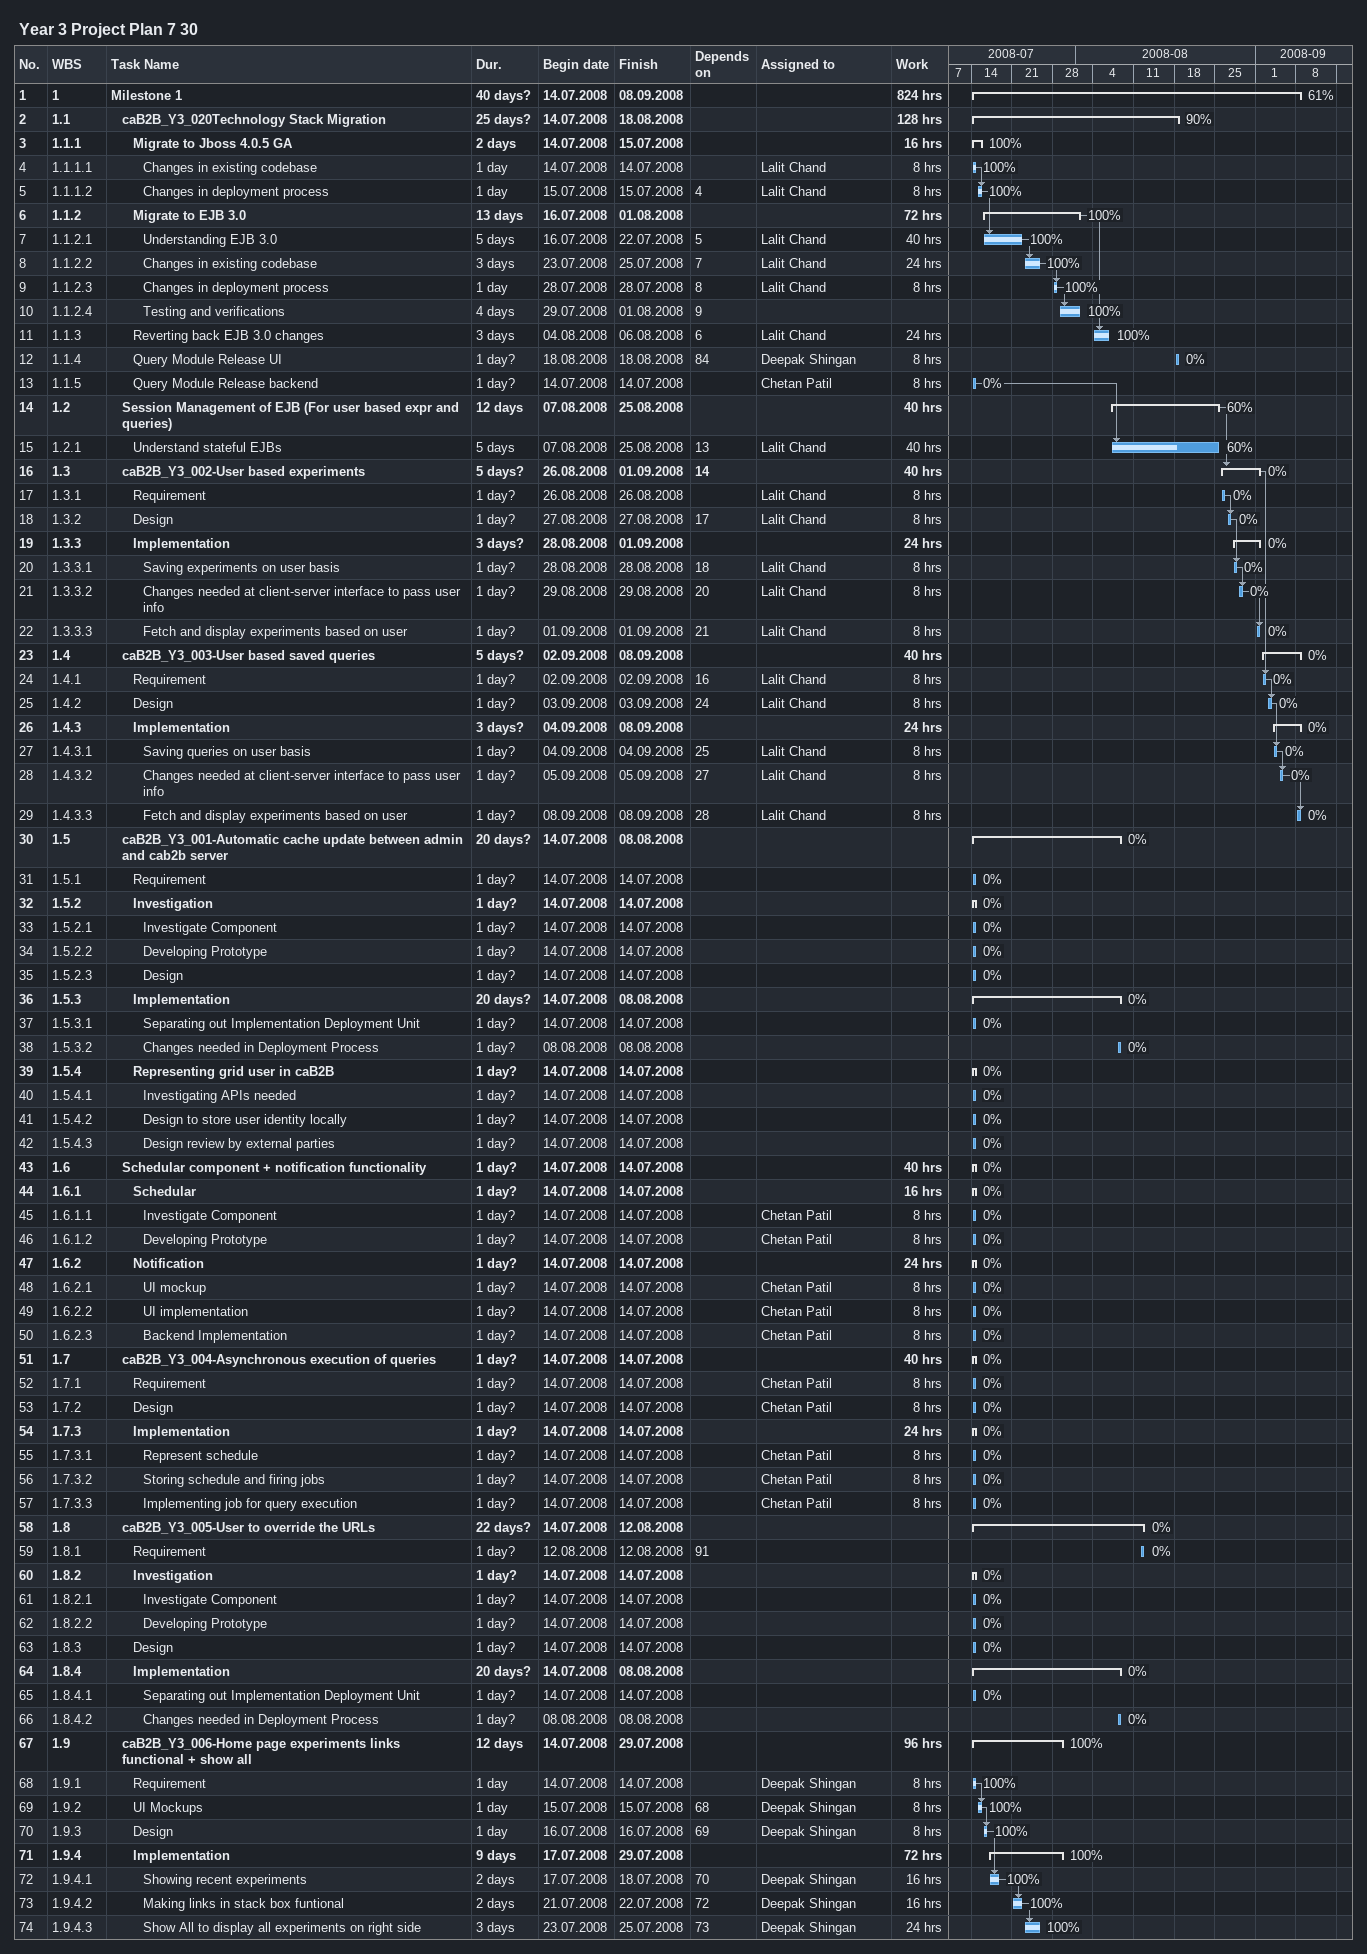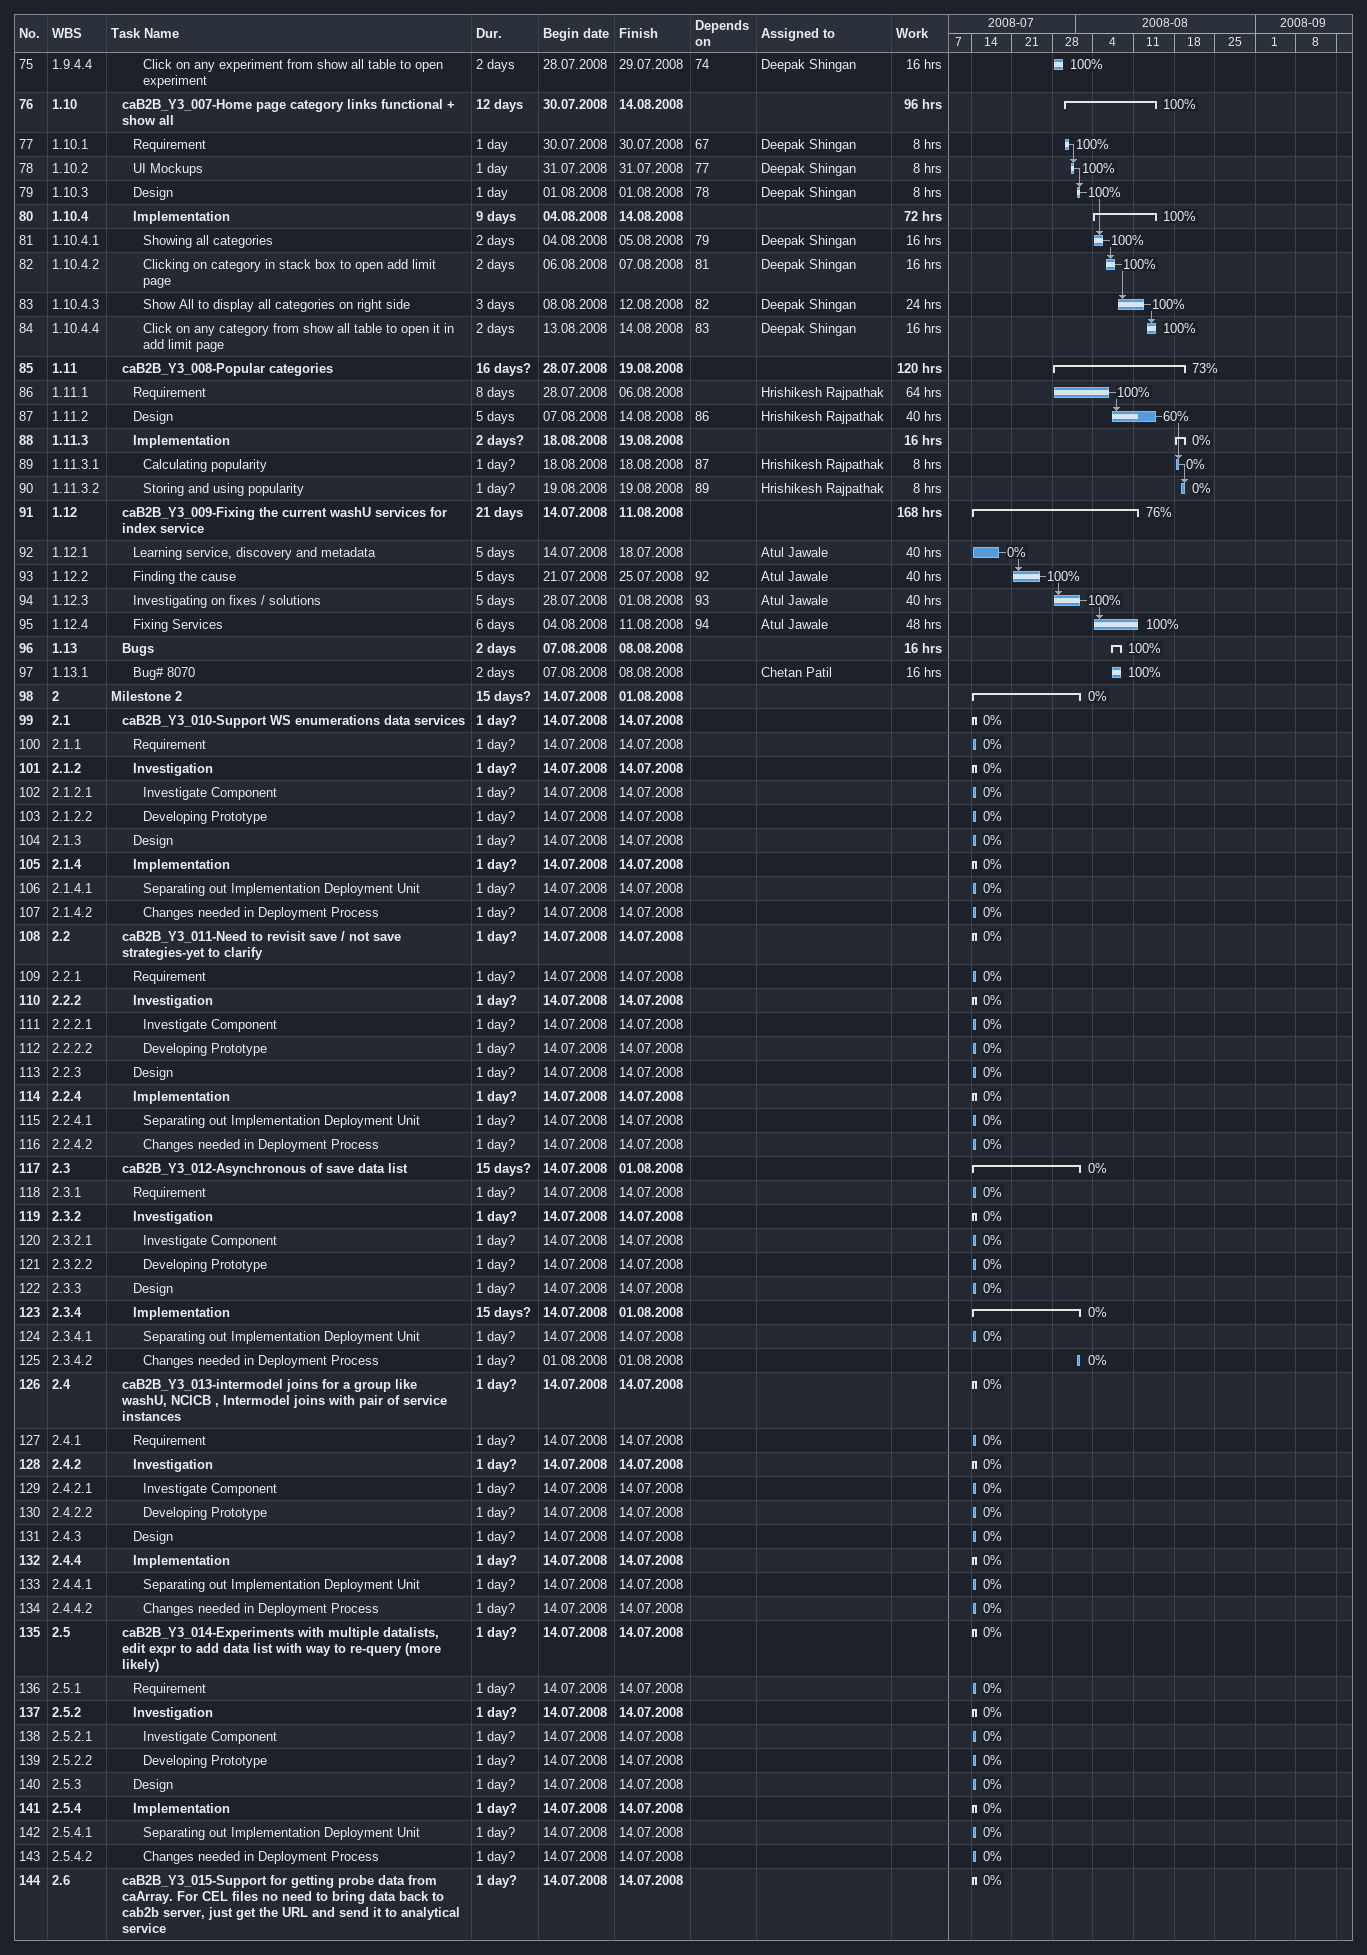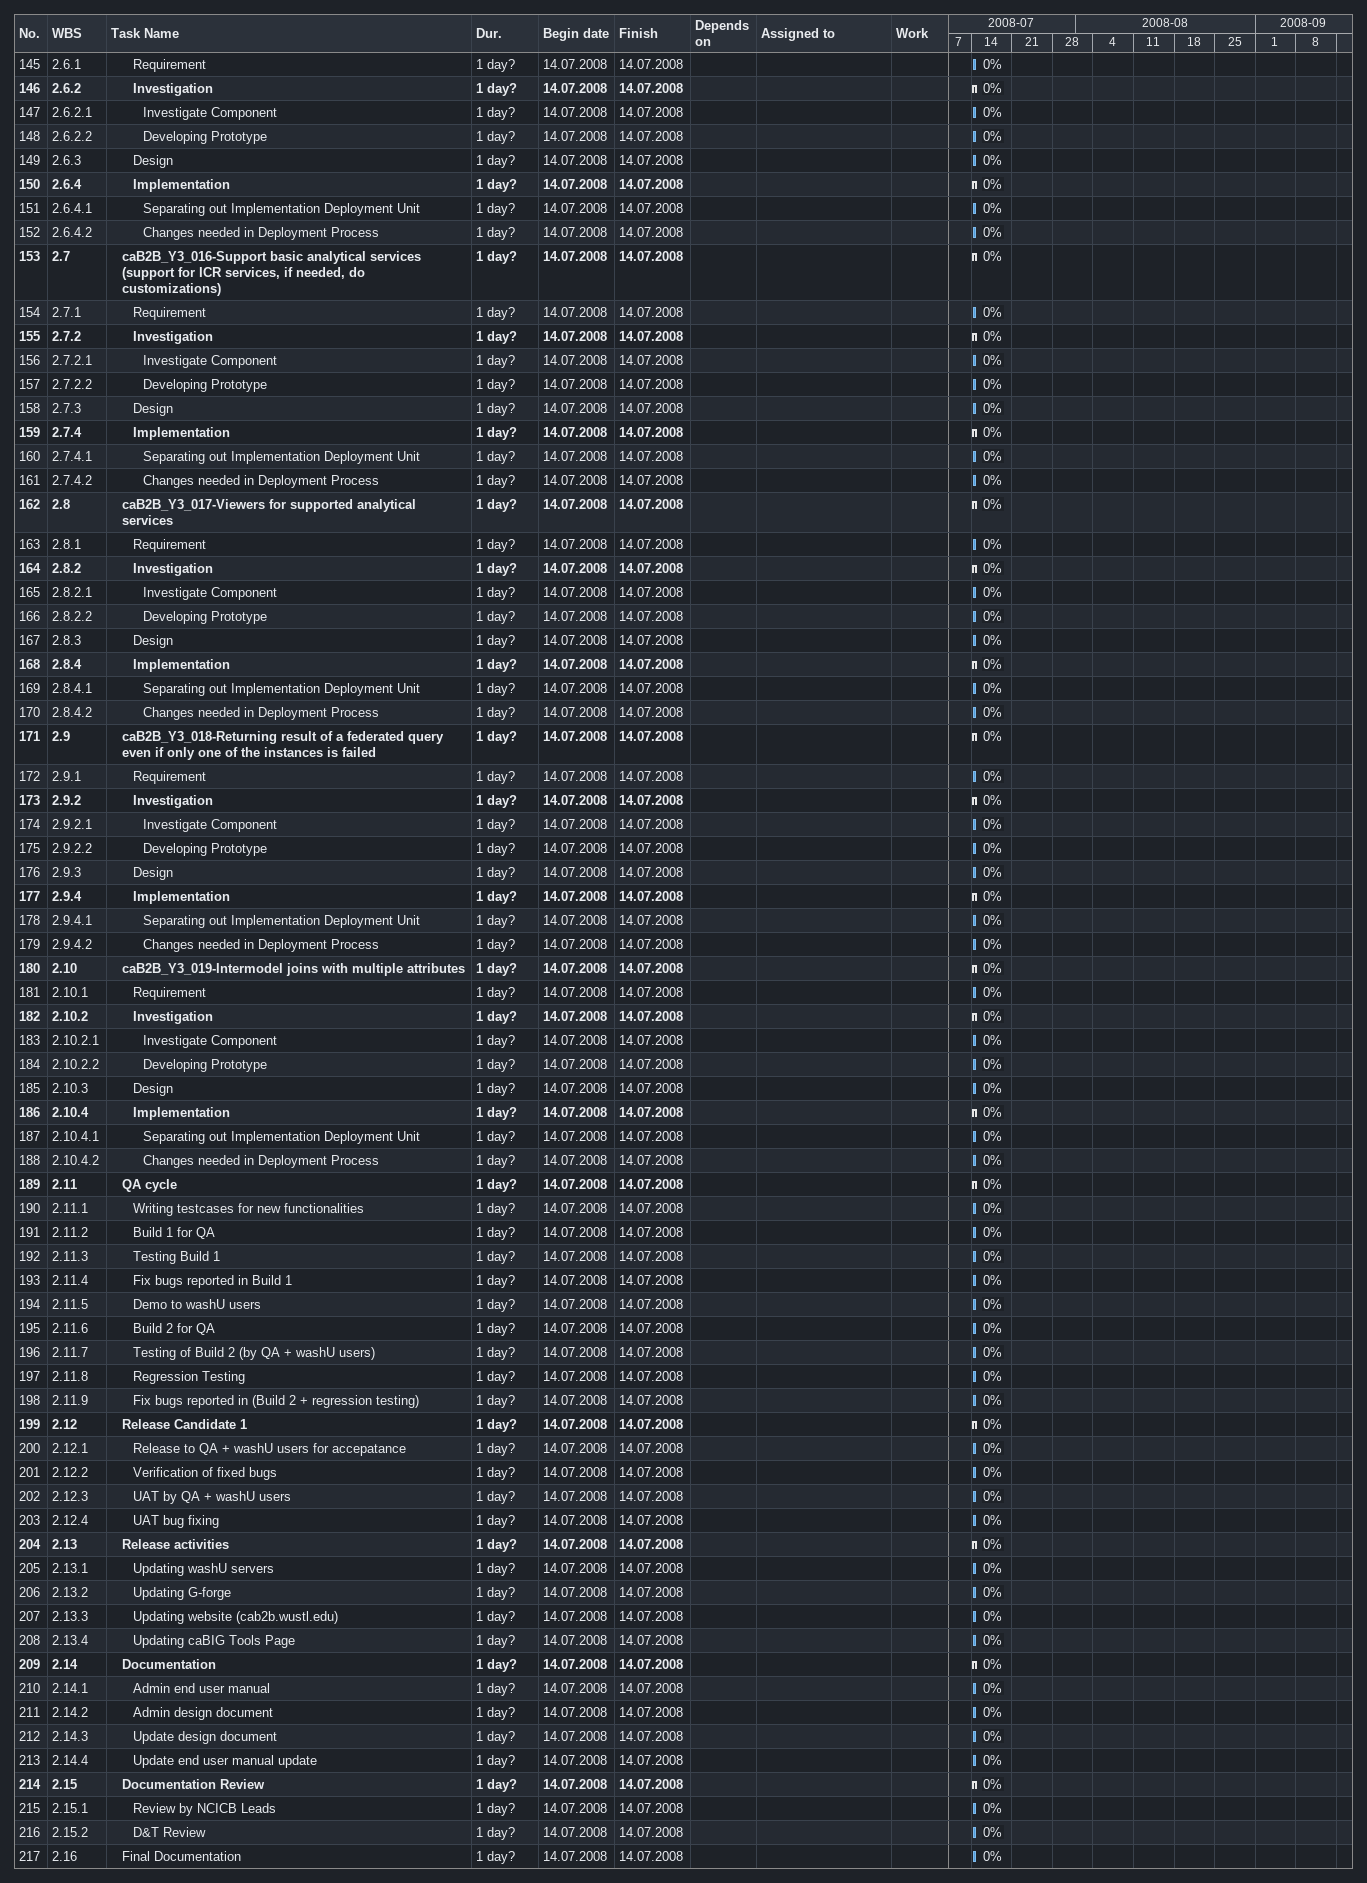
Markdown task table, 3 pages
Year 3 Project Plan 7 30

| ID | WBS | Task | Duration | Start | Finish | Predecessors | Resources | % complete | Work (h) |
|---|---|---|---|---|---|---|---|---|---|
| 1 | 1 | **Milestone 1** | 40d? | 2008-07-14 | 2008-09-08 |  |  | 61 | 824 |
| 2 | 1.1 | **caB2B_Y3_020Technology Stack Migration** | 25d? | 2008-07-14 | 2008-08-18 |  |  | 90 | 128 |
| 3 | 1.1.1 | **Migrate to Jboss 4.0.5 GA** | 2d | 2008-07-14 | 2008-07-15 |  |  | 100 | 16 |
| 4 | 1.1.1.1 | Changes in existing codebase | 1d | 2008-07-14 | 2008-07-14 |  | Lalit Chand | 100 | 8 |
| 5 | 1.1.1.2 | Changes in deployment process | 1d | 2008-07-15 | 2008-07-15 | 4 | Lalit Chand | 100 | 8 |
| 6 | 1.1.2 | **Migrate to EJB 3.0** | 13d | 2008-07-16 | 2008-08-01 |  |  | 100 | 72 |
| 7 | 1.1.2.1 | Understanding EJB 3.0 | 5d | 2008-07-16 | 2008-07-22 | 5 | Lalit Chand | 100 | 40 |
| 8 | 1.1.2.2 | Changes in existing codebase | 3d | 2008-07-23 | 2008-07-25 | 7 | Lalit Chand | 100 | 24 |
| 9 | 1.1.2.3 | Changes in deployment process | 1d | 2008-07-28 | 2008-07-28 | 8 | Lalit Chand | 100 | 8 |
| 10 | 1.1.2.4 | Testing and verifications | 4d | 2008-07-29 | 2008-08-01 | 9 |  | 100 |  |
| 11 | 1.1.3 | Reverting back EJB 3.0 changes | 3d | 2008-08-04 | 2008-08-06 | 6 | Lalit Chand | 100 | 24 |
| 12 | 1.1.4 | Query Module Release UI | 1d? | 2008-08-18 | 2008-08-18 | 84 | Deepak Shingan | 0 | 8 |
| 13 | 1.1.5 | Query Module Release backend | 1d? | 2008-07-14 | 2008-07-14 |  | Chetan Patil | 0 | 8 |
| 14 | 1.2 | **Session Management of EJB (For user based expr and queries)** | 12d | 2008-08-07 | 2008-08-25 |  |  | 60 | 40 |
| 15 | 1.2.1 | Understand stateful EJBs | 5d | 2008-08-07 | 2008-08-25 | 13 | Lalit Chand | 60 | 40 |
| 16 | 1.3 | **caB2B_Y3_002-User based experiments** | 5d? | 2008-08-26 | 2008-09-01 | 14 |  | 0 | 40 |
| 17 | 1.3.1 | Requirement | 1d? | 2008-08-26 | 2008-08-26 |  | Lalit Chand | 0 | 8 |
| 18 | 1.3.2 | Design | 1d? | 2008-08-27 | 2008-08-27 | 17 | Lalit Chand | 0 | 8 |
| 19 | 1.3.3 | **Implementation** | 3d? | 2008-08-28 | 2008-09-01 |  |  | 0 | 24 |
| 20 | 1.3.3.1 | Saving experiments on user basis | 1d? | 2008-08-28 | 2008-08-28 | 18 | Lalit Chand | 0 | 8 |
| 21 | 1.3.3.2 | Changes needed at client-server interface to pass user info | 1d? | 2008-08-29 | 2008-08-29 | 20 | Lalit Chand | 0 | 8 |
| 22 | 1.3.3.3 | Fetch and display experiments based on user | 1d? | 2008-09-01 | 2008-09-01 | 21 | Lalit Chand | 0 | 8 |
| 23 | 1.4 | **caB2B_Y3_003-User based saved queries** | 5d? | 2008-09-02 | 2008-09-08 |  |  | 0 | 40 |
| 24 | 1.4.1 | Requirement | 1d? | 2008-09-02 | 2008-09-02 | 16 | Lalit Chand | 0 | 8 |
| 25 | 1.4.2 | Design | 1d? | 2008-09-03 | 2008-09-03 | 24 | Lalit Chand | 0 | 8 |
| 26 | 1.4.3 | **Implementation** | 3d? | 2008-09-04 | 2008-09-08 |  |  | 0 | 24 |
| 27 | 1.4.3.1 | Saving queries on user basis | 1d? | 2008-09-04 | 2008-09-04 | 25 | Lalit Chand | 0 | 8 |
| 28 | 1.4.3.2 | Changes needed at client-server interface to pass user info | 1d? | 2008-09-05 | 2008-09-05 | 27 | Lalit Chand | 0 | 8 |
| 29 | 1.4.3.3 | Fetch and display experiments based on user | 1d? | 2008-09-08 | 2008-09-08 | 28 | Lalit Chand | 0 | 8 |
| 30 | 1.5 | **caB2B_Y3_001-Automatic cache update between admin and cab2b server** | 20d? | 2008-07-14 | 2008-08-08 |  |  | 0 |  |
| 31 | 1.5.1 | Requirement | 1d? | 2008-07-14 | 2008-07-14 |  |  | 0 |  |
| 32 | 1.5.2 | **Investigation** | 1d? | 2008-07-14 | 2008-07-14 |  |  | 0 |  |
| 33 | 1.5.2.1 | Investigate Component | 1d? | 2008-07-14 | 2008-07-14 |  |  | 0 |  |
| 34 | 1.5.2.2 | Developing Prototype | 1d? | 2008-07-14 | 2008-07-14 |  |  | 0 |  |
| 35 | 1.5.2.3 | Design | 1d? | 2008-07-14 | 2008-07-14 |  |  | 0 |  |
| 36 | 1.5.3 | **Implementation** | 20d? | 2008-07-14 | 2008-08-08 |  |  | 0 |  |
| 37 | 1.5.3.1 | Separating out Implementation Deployment Unit | 1d? | 2008-07-14 | 2008-07-14 |  |  | 0 |  |
| 38 | 1.5.3.2 | Changes needed in Deployment Process | 1d? | 2008-08-08 | 2008-08-08 |  |  | 0 |  |
| 39 | 1.5.4 | **Representing grid user in caB2B** | 1d? | 2008-07-14 | 2008-07-14 |  |  | 0 |  |
| 40 | 1.5.4.1 | Investigating APIs needed | 1d? | 2008-07-14 | 2008-07-14 |  |  | 0 |  |
| 41 | 1.5.4.2 | Design to store user identity locally | 1d? | 2008-07-14 | 2008-07-14 |  |  | 0 |  |
| 42 | 1.5.4.3 | Design review by external parties | 1d? | 2008-07-14 | 2008-07-14 |  |  | 0 |  |
| 43 | 1.6 | **Schedular component + notification functionality** | 1d? | 2008-07-14 | 2008-07-14 |  |  | 0 | 40 |
| 44 | 1.6.1 | **Schedular** | 1d? | 2008-07-14 | 2008-07-14 |  |  | 0 | 16 |
| 45 | 1.6.1.1 | Investigate Component | 1d? | 2008-07-14 | 2008-07-14 |  | Chetan Patil | 0 | 8 |
| 46 | 1.6.1.2 | Developing Prototype | 1d? | 2008-07-14 | 2008-07-14 |  | Chetan Patil | 0 | 8 |
| 47 | 1.6.2 | **Notification** | 1d? | 2008-07-14 | 2008-07-14 |  |  | 0 | 24 |
| 48 | 1.6.2.1 | UI mockup | 1d? | 2008-07-14 | 2008-07-14 |  | Chetan Patil | 0 | 8 |
| 49 | 1.6.2.2 | UI implementation | 1d? | 2008-07-14 | 2008-07-14 |  | Chetan Patil | 0 | 8 |
| 50 | 1.6.2.3 | Backend Implementation | 1d? | 2008-07-14 | 2008-07-14 |  | Chetan Patil | 0 | 8 |
| 51 | 1.7 | **caB2B_Y3_004-Asynchronous execution of queries** | 1d? | 2008-07-14 | 2008-07-14 |  |  | 0 | 40 |
| 52 | 1.7.1 | Requirement | 1d? | 2008-07-14 | 2008-07-14 |  | Chetan Patil | 0 | 8 |
| 53 | 1.7.2 | Design | 1d? | 2008-07-14 | 2008-07-14 |  | Chetan Patil | 0 | 8 |
| 54 | 1.7.3 | **Implementation** | 1d? | 2008-07-14 | 2008-07-14 |  |  | 0 | 24 |
| 55 | 1.7.3.1 | Represent schedule | 1d? | 2008-07-14 | 2008-07-14 |  | Chetan Patil | 0 | 8 |
| 56 | 1.7.3.2 | Storing schedule and firing jobs | 1d? | 2008-07-14 | 2008-07-14 |  | Chetan Patil | 0 | 8 |
| 57 | 1.7.3.3 | Implementing job for query execution | 1d? | 2008-07-14 | 2008-07-14 |  | Chetan Patil | 0 | 8 |
| 58 | 1.8 | **caB2B_Y3_005-User to override the URLs** | 22d? | 2008-07-14 | 2008-08-12 |  |  | 0 |  |
| 59 | 1.8.1 | Requirement | 1d? | 2008-08-12 | 2008-08-12 | 91 |  | 0 |  |
| 60 | 1.8.2 | **Investigation** | 1d? | 2008-07-14 | 2008-07-14 |  |  | 0 |  |
| 61 | 1.8.2.1 | Investigate Component | 1d? | 2008-07-14 | 2008-07-14 |  |  | 0 |  |
| 62 | 1.8.2.2 | Developing Prototype | 1d? | 2008-07-14 | 2008-07-14 |  |  | 0 |  |
| 63 | 1.8.3 | Design | 1d? | 2008-07-14 | 2008-07-14 |  |  | 0 |  |
| 64 | 1.8.4 | **Implementation** | 20d? | 2008-07-14 | 2008-08-08 |  |  | 0 |  |
| 65 | 1.8.4.1 | Separating out Implementation Deployment Unit | 1d? | 2008-07-14 | 2008-07-14 |  |  | 0 |  |
| 66 | 1.8.4.2 | Changes needed in Deployment Process | 1d? | 2008-08-08 | 2008-08-08 |  |  | 0 |  |
| 67 | 1.9 | **caB2B_Y3_006-Home page experiments links functional + show all** | 12d | 2008-07-14 | 2008-07-29 |  |  | 100 | 96 |
| 68 | 1.9.1 | Requirement | 1d | 2008-07-14 | 2008-07-14 |  | Deepak Shingan | 100 | 8 |
| 69 | 1.9.2 | UI Mockups | 1d | 2008-07-15 | 2008-07-15 | 68 | Deepak Shingan | 100 | 8 |
| 70 | 1.9.3 | Design | 1d | 2008-07-16 | 2008-07-16 | 69 | Deepak Shingan | 100 | 8 |
| 71 | 1.9.4 | **Implementation** | 9d | 2008-07-17 | 2008-07-29 |  |  | 100 | 72 |
| 72 | 1.9.4.1 | Showing recent experiments | 2d | 2008-07-17 | 2008-07-18 | 70 | Deepak Shingan | 100 | 16 |
| 73 | 1.9.4.2 | Making links in stack box funtional | 2d | 2008-07-21 | 2008-07-22 | 72 | Deepak Shingan | 100 | 16 |
| 74 | 1.9.4.3 | Show All to display all experiments on right side | 3d | 2008-07-23 | 2008-07-25 | 73 | Deepak Shingan | 100 | 24 |
| 75 | 1.9.4.4 | Click on any experiment from show all table to open experiment | 2d | 2008-07-28 | 2008-07-29 | 74 | Deepak Shingan | 100 | 16 |
| 76 | 1.10 | **caB2B_Y3_007-Home page category links functional + show all** | 12d | 2008-07-30 | 2008-08-14 |  |  | 100 | 96 |
| 77 | 1.10.1 | Requirement | 1d | 2008-07-30 | 2008-07-30 | 67 | Deepak Shingan | 100 | 8 |
| 78 | 1.10.2 | UI Mockups | 1d | 2008-07-31 | 2008-07-31 | 77 | Deepak Shingan | 100 | 8 |
| 79 | 1.10.3 | Design | 1d | 2008-08-01 | 2008-08-01 | 78 | Deepak Shingan | 100 | 8 |
| 80 | 1.10.4 | **Implementation** | 9d | 2008-08-04 | 2008-08-14 |  |  | 100 | 72 |
| 81 | 1.10.4.1 | Showing all categories | 2d | 2008-08-04 | 2008-08-05 | 79 | Deepak Shingan | 100 | 16 |
| 82 | 1.10.4.2 | Clicking on category in stack box to open add limit page | 2d | 2008-08-06 | 2008-08-07 | 81 | Deepak Shingan | 100 | 16 |
| 83 | 1.10.4.3 | Show All to display all categories on right side | 3d | 2008-08-08 | 2008-08-12 | 82 | Deepak Shingan | 100 | 24 |
| 84 | 1.10.4.4 | Click on any category from show all table to open it in add limit page | 2d | 2008-08-13 | 2008-08-14 | 83 | Deepak Shingan | 100 | 16 |
| 85 | 1.11 | **caB2B_Y3_008-Popular categories** | 16d? | 2008-07-28 | 2008-08-19 |  |  | 73 | 120 |
| 86 | 1.11.1 | Requirement | 8d | 2008-07-28 | 2008-08-06 |  | Hrishikesh Rajpathak | 100 | 64 |
| 87 | 1.11.2 | Design | 5d | 2008-08-07 | 2008-08-14 | 86 | Hrishikesh Rajpathak | 60 | 40 |
| 88 | 1.11.3 | **Implementation** | 2d? | 2008-08-18 | 2008-08-19 |  |  | 0 | 16 |
| 89 | 1.11.3.1 | Calculating popularity | 1d? | 2008-08-18 | 2008-08-18 | 87 | Hrishikesh Rajpathak | 0 | 8 |
| 90 | 1.11.3.2 | Storing and using popularity | 1d? | 2008-08-19 | 2008-08-19 | 89 | Hrishikesh Rajpathak | 0 | 8 |
| 91 | 1.12 | **caB2B_Y3_009-Fixing the current washU services for index service** | 21d | 2008-07-14 | 2008-08-11 |  |  | 76 | 168 |
| 92 | 1.12.1 | Learning service, discovery and metadata | 5d | 2008-07-14 | 2008-07-18 |  | Atul Jawale | 0 | 40 |
| 93 | 1.12.2 | Finding the cause | 5d | 2008-07-21 | 2008-07-25 | 92 | Atul Jawale | 100 | 40 |
| 94 | 1.12.3 | Investigating on fixes / solutions | 5d | 2008-07-28 | 2008-08-01 | 93 | Atul Jawale | 100 | 40 |
| 95 | 1.12.4 | Fixing Services | 6d | 2008-08-04 | 2008-08-11 | 94 | Atul Jawale | 100 | 48 |
| 96 | 1.13 | **Bugs** | 2d | 2008-08-07 | 2008-08-08 |  |  | 100 | 16 |
| 97 | 1.13.1 | Bug# 8070 | 2d | 2008-08-07 | 2008-08-08 |  | Chetan Patil | 100 | 16 |
| 98 | 2 | **Milestone 2** | 15d? | 2008-07-14 | 2008-08-01 |  |  | 0 |  |
| 99 | 2.1 | **caB2B_Y3_010-Support WS enumerations data services** | 1d? | 2008-07-14 | 2008-07-14 |  |  | 0 |  |
| 100 | 2.1.1 | Requirement | 1d? | 2008-07-14 | 2008-07-14 |  |  | 0 |  |
| 101 | 2.1.2 | **Investigation** | 1d? | 2008-07-14 | 2008-07-14 |  |  | 0 |  |
| 102 | 2.1.2.1 | Investigate Component | 1d? | 2008-07-14 | 2008-07-14 |  |  | 0 |  |
| 103 | 2.1.2.2 | Developing Prototype | 1d? | 2008-07-14 | 2008-07-14 |  |  | 0 |  |
| 104 | 2.1.3 | Design | 1d? | 2008-07-14 | 2008-07-14 |  |  | 0 |  |
| 105 | 2.1.4 | **Implementation** | 1d? | 2008-07-14 | 2008-07-14 |  |  | 0 |  |
| 106 | 2.1.4.1 | Separating out Implementation Deployment Unit | 1d? | 2008-07-14 | 2008-07-14 |  |  | 0 |  |
| 107 | 2.1.4.2 | Changes needed in Deployment Process | 1d? | 2008-07-14 | 2008-07-14 |  |  | 0 |  |
| 108 | 2.2 | **caB2B_Y3_011-Need to revisit save / not save strategies-yet to clarify** | 1d? | 2008-07-14 | 2008-07-14 |  |  | 0 |  |
| 109 | 2.2.1 | Requirement | 1d? | 2008-07-14 | 2008-07-14 |  |  | 0 |  |
| 110 | 2.2.2 | **Investigation** | 1d? | 2008-07-14 | 2008-07-14 |  |  | 0 |  |
| 111 | 2.2.2.1 | Investigate Component | 1d? | 2008-07-14 | 2008-07-14 |  |  | 0 |  |
| 112 | 2.2.2.2 | Developing Prototype | 1d? | 2008-07-14 | 2008-07-14 |  |  | 0 |  |
| 113 | 2.2.3 | Design | 1d? | 2008-07-14 | 2008-07-14 |  |  | 0 |  |
| 114 | 2.2.4 | **Implementation** | 1d? | 2008-07-14 | 2008-07-14 |  |  | 0 |  |
| 115 | 2.2.4.1 | Separating out Implementation Deployment Unit | 1d? | 2008-07-14 | 2008-07-14 |  |  | 0 |  |
| 116 | 2.2.4.2 | Changes needed in Deployment Process | 1d? | 2008-07-14 | 2008-07-14 |  |  | 0 |  |
| 117 | 2.3 | **caB2B_Y3_012-Asynchronous of save data list** | 15d? | 2008-07-14 | 2008-08-01 |  |  | 0 |  |
| 118 | 2.3.1 | Requirement | 1d? | 2008-07-14 | 2008-07-14 |  |  | 0 |  |
| 119 | 2.3.2 | **Investigation** | 1d? | 2008-07-14 | 2008-07-14 |  |  | 0 |  |
| 120 | 2.3.2.1 | Investigate Component | 1d? | 2008-07-14 | 2008-07-14 |  |  | 0 |  |
| 121 | 2.3.2.2 | Developing Prototype | 1d? | 2008-07-14 | 2008-07-14 |  |  | 0 |  |
| 122 | 2.3.3 | Design | 1d? | 2008-07-14 | 2008-07-14 |  |  | 0 |  |
| 123 | 2.3.4 | **Implementation** | 15d? | 2008-07-14 | 2008-08-01 |  |  | 0 |  |
| 124 | 2.3.4.1 | Separating out Implementation Deployment Unit | 1d? | 2008-07-14 | 2008-07-14 |  |  | 0 |  |
| 125 | 2.3.4.2 | Changes needed in Deployment Process | 1d? | 2008-08-01 | 2008-08-01 |  |  | 0 |  |
| 126 | 2.4 | **caB2B_Y3_013-intermodel joins for a group like washU, NCICB , Intermodel joins with pair of service instances** | 1d? | 2008-07-14 | 2008-07-14 |  |  | 0 |  |
| 127 | 2.4.1 | Requirement | 1d? | 2008-07-14 | 2008-07-14 |  |  | 0 |  |
| 128 | 2.4.2 | **Investigation** | 1d? | 2008-07-14 | 2008-07-14 |  |  | 0 |  |
| 129 | 2.4.2.1 | Investigate Component | 1d? | 2008-07-14 | 2008-07-14 |  |  | 0 |  |
| 130 | 2.4.2.2 | Developing Prototype | 1d? | 2008-07-14 | 2008-07-14 |  |  | 0 |  |
| 131 | 2.4.3 | Design | 1d? | 2008-07-14 | 2008-07-14 |  |  | 0 |  |
| 132 | 2.4.4 | **Implementation** | 1d? | 2008-07-14 | 2008-07-14 |  |  | 0 |  |
| 133 | 2.4.4.1 | Separating out Implementation Deployment Unit | 1d? | 2008-07-14 | 2008-07-14 |  |  | 0 |  |
| 134 | 2.4.4.2 | Changes needed in Deployment Process | 1d? | 2008-07-14 | 2008-07-14 |  |  | 0 |  |
| 135 | 2.5 | **caB2B_Y3_014-Experiments with multiple datalists, edit expr to add data list with way to re-query (more likely)** | 1d? | 2008-07-14 | 2008-07-14 |  |  | 0 |  |
| 136 | 2.5.1 | Requirement | 1d? | 2008-07-14 | 2008-07-14 |  |  | 0 |  |
| 137 | 2.5.2 | **Investigation** | 1d? | 2008-07-14 | 2008-07-14 |  |  | 0 |  |
| 138 | 2.5.2.1 | Investigate Component | 1d? | 2008-07-14 | 2008-07-14 |  |  | 0 |  |
| 139 | 2.5.2.2 | Developing Prototype | 1d? | 2008-07-14 | 2008-07-14 |  |  | 0 |  |
| 140 | 2.5.3 | Design | 1d? | 2008-07-14 | 2008-07-14 |  |  | 0 |  |
| 141 | 2.5.4 | **Implementation** | 1d? | 2008-07-14 | 2008-07-14 |  |  | 0 |  |
| 142 | 2.5.4.1 | Separating out Implementation Deployment Unit | 1d? | 2008-07-14 | 2008-07-14 |  |  | 0 |  |
| 143 | 2.5.4.2 | Changes needed in Deployment Process | 1d? | 2008-07-14 | 2008-07-14 |  |  | 0 |  |
| 144 | 2.6 | **caB2B_Y3_015-Support for getting probe data from caArray. For CEL files no need to bring data back to cab2b server, just get the URL and send it to analytical service** | 1d? | 2008-07-14 | 2008-07-14 |  |  | 0 |  |
| 145 | 2.6.1 | Requirement | 1d? | 2008-07-14 | 2008-07-14 |  |  | 0 |  |
| 146 | 2.6.2 | **Investigation** | 1d? | 2008-07-14 | 2008-07-14 |  |  | 0 |  |
| 147 | 2.6.2.1 | Investigate Component | 1d? | 2008-07-14 | 2008-07-14 |  |  | 0 |  |
| 148 | 2.6.2.2 | Developing Prototype | 1d? | 2008-07-14 | 2008-07-14 |  |  | 0 |  |
| 149 | 2.6.3 | Design | 1d? | 2008-07-14 | 2008-07-14 |  |  | 0 |  |
| 150 | 2.6.4 | **Implementation** | 1d? | 2008-07-14 | 2008-07-14 |  |  | 0 |  |
| 151 | 2.6.4.1 | Separating out Implementation Deployment Unit | 1d? | 2008-07-14 | 2008-07-14 |  |  | 0 |  |
| 152 | 2.6.4.2 | Changes needed in Deployment Process | 1d? | 2008-07-14 | 2008-07-14 |  |  | 0 |  |
| 153 | 2.7 | **caB2B_Y3_016-Support basic analytical services (support for ICR services, if needed, do customizations)** | 1d? | 2008-07-14 | 2008-07-14 |  |  | 0 |  |
| 154 | 2.7.1 | Requirement | 1d? | 2008-07-14 | 2008-07-14 |  |  | 0 |  |
| 155 | 2.7.2 | **Investigation** | 1d? | 2008-07-14 | 2008-07-14 |  |  | 0 |  |
| 156 | 2.7.2.1 | Investigate Component | 1d? | 2008-07-14 | 2008-07-14 |  |  | 0 |  |
| 157 | 2.7.2.2 | Developing Prototype | 1d? | 2008-07-14 | 2008-07-14 |  |  | 0 |  |
| 158 | 2.7.3 | Design | 1d? | 2008-07-14 | 2008-07-14 |  |  | 0 |  |
| 159 | 2.7.4 | **Implementation** | 1d? | 2008-07-14 | 2008-07-14 |  |  | 0 |  |
| 160 | 2.7.4.1 | Separating out Implementation Deployment Unit | 1d? | 2008-07-14 | 2008-07-14 |  |  | 0 |  |
| 161 | 2.7.4.2 | Changes needed in Deployment Process | 1d? | 2008-07-14 | 2008-07-14 |  |  | 0 |  |
| 162 | 2.8 | **caB2B_Y3_017-Viewers for supported analytical services** | 1d? | 2008-07-14 | 2008-07-14 |  |  | 0 |  |
| 163 | 2.8.1 | Requirement | 1d? | 2008-07-14 | 2008-07-14 |  |  | 0 |  |
| 164 | 2.8.2 | **Investigation** | 1d? | 2008-07-14 | 2008-07-14 |  |  | 0 |  |
| 165 | 2.8.2.1 | Investigate Component | 1d? | 2008-07-14 | 2008-07-14 |  |  | 0 |  |
| 166 | 2.8.2.2 | Developing Prototype | 1d? | 2008-07-14 | 2008-07-14 |  |  | 0 |  |
| 167 | 2.8.3 | Design | 1d? | 2008-07-14 | 2008-07-14 |  |  | 0 |  |
| 168 | 2.8.4 | **Implementation** | 1d? | 2008-07-14 | 2008-07-14 |  |  | 0 |  |
| 169 | 2.8.4.1 | Separating out Implementation Deployment Unit | 1d? | 2008-07-14 | 2008-07-14 |  |  | 0 |  |
| 170 | 2.8.4.2 | Changes needed in Deployment Process | 1d? | 2008-07-14 | 2008-07-14 |  |  | 0 |  |
| 171 | 2.9 | **caB2B_Y3_018-Returning result of a federated query even if only one of the instances is failed** | 1d? | 2008-07-14 | 2008-07-14 |  |  | 0 |  |
| 172 | 2.9.1 | Requirement | 1d? | 2008-07-14 | 2008-07-14 |  |  | 0 |  |
| 173 | 2.9.2 | **Investigation** | 1d? | 2008-07-14 | 2008-07-14 |  |  | 0 |  |
| 174 | 2.9.2.1 | Investigate Component | 1d? | 2008-07-14 | 2008-07-14 |  |  | 0 |  |
| 175 | 2.9.2.2 | Developing Prototype | 1d? | 2008-07-14 | 2008-07-14 |  |  | 0 |  |
| 176 | 2.9.3 | Design | 1d? | 2008-07-14 | 2008-07-14 |  |  | 0 |  |
| 177 | 2.9.4 | **Implementation** | 1d? | 2008-07-14 | 2008-07-14 |  |  | 0 |  |
| 178 | 2.9.4.1 | Separating out Implementation Deployment Unit | 1d? | 2008-07-14 | 2008-07-14 |  |  | 0 |  |
| 179 | 2.9.4.2 | Changes needed in Deployment Process | 1d? | 2008-07-14 | 2008-07-14 |  |  | 0 |  |
| 180 | 2.10 | **caB2B_Y3_019-Intermodel joins with multiple attributes** | 1d? | 2008-07-14 | 2008-07-14 |  |  | 0 |  |
| 181 | 2.10.1 | Requirement | 1d? | 2008-07-14 | 2008-07-14 |  |  | 0 |  |
| 182 | 2.10.2 | **Investigation** | 1d? | 2008-07-14 | 2008-07-14 |  |  | 0 |  |
| 183 | 2.10.2.1 | Investigate Component | 1d? | 2008-07-14 | 2008-07-14 |  |  | 0 |  |
| 184 | 2.10.2.2 | Developing Prototype | 1d? | 2008-07-14 | 2008-07-14 |  |  | 0 |  |
| 185 | 2.10.3 | Design | 1d? | 2008-07-14 | 2008-07-14 |  |  | 0 |  |
| 186 | 2.10.4 | **Implementation** | 1d? | 2008-07-14 | 2008-07-14 |  |  | 0 |  |
| 187 | 2.10.4.1 | Separating out Implementation Deployment Unit | 1d? | 2008-07-14 | 2008-07-14 |  |  | 0 |  |
| 188 | 2.10.4.2 | Changes needed in Deployment Process | 1d? | 2008-07-14 | 2008-07-14 |  |  | 0 |  |
| 189 | 2.11 | **QA cycle** | 1d? | 2008-07-14 | 2008-07-14 |  |  | 0 |  |
| 190 | 2.11.1 | Writing testcases for new functionalities | 1d? | 2008-07-14 | 2008-07-14 |  |  | 0 |  |
| 191 | 2.11.2 | Build 1 for QA | 1d? | 2008-07-14 | 2008-07-14 |  |  | 0 |  |
| 192 | 2.11.3 | Testing Build 1 | 1d? | 2008-07-14 | 2008-07-14 |  |  | 0 |  |
| 193 | 2.11.4 | Fix bugs reported in Build 1 | 1d? | 2008-07-14 | 2008-07-14 |  |  | 0 |  |
| 194 | 2.11.5 | Demo to washU users | 1d? | 2008-07-14 | 2008-07-14 |  |  | 0 |  |
| 195 | 2.11.6 | Build 2 for QA | 1d? | 2008-07-14 | 2008-07-14 |  |  | 0 |  |
| 196 | 2.11.7 | Testing of Build 2 (by QA + washU users) | 1d? | 2008-07-14 | 2008-07-14 |  |  | 0 |  |
| 197 | 2.11.8 | Regression Testing | 1d? | 2008-07-14 | 2008-07-14 |  |  | 0 |  |
| 198 | 2.11.9 | Fix bugs reported in (Build 2 + regression testing) | 1d? | 2008-07-14 | 2008-07-14 |  |  | 0 |  |
| 199 | 2.12 | **Release Candidate 1** | 1d? | 2008-07-14 | 2008-07-14 |  |  | 0 |  |
| 200 | 2.12.1 | Release to QA + washU users for accepatance | 1d? | 2008-07-14 | 2008-07-14 |  |  | 0 |  |
| 201 | 2.12.2 | Verification of fixed bugs | 1d? | 2008-07-14 | 2008-07-14 |  |  | 0 |  |
| 202 | 2.12.3 | UAT by QA + washU users | 1d? | 2008-07-14 | 2008-07-14 |  |  | 0 |  |
| 203 | 2.12.4 | UAT bug fixing | 1d? | 2008-07-14 | 2008-07-14 |  |  | 0 |  |
| 204 | 2.13 | **Release activities** | 1d? | 2008-07-14 | 2008-07-14 |  |  | 0 |  |
| 205 | 2.13.1 | Updating washU servers | 1d? | 2008-07-14 | 2008-07-14 |  |  | 0 |  |
| 206 | 2.13.2 | Updating G-forge | 1d? | 2008-07-14 | 2008-07-14 |  |  | 0 |  |
| 207 | 2.13.3 | Updating website (cab2b.wustl.edu) | 1d? | 2008-07-14 | 2008-07-14 |  |  | 0 |  |
| 208 | 2.13.4 | Updating caBIG Tools Page | 1d? | 2008-07-14 | 2008-07-14 |  |  | 0 |  |
| 209 | 2.14 | **Documentation** | 1d? | 2008-07-14 | 2008-07-14 |  |  | 0 |  |
| 210 | 2.14.1 | Admin end user manual | 1d? | 2008-07-14 | 2008-07-14 |  |  | 0 |  |
| 211 | 2.14.2 | Admin design document | 1d? | 2008-07-14 | 2008-07-14 |  |  | 0 |  |
| 212 | 2.14.3 | Update design document | 1d? | 2008-07-14 | 2008-07-14 |  |  | 0 |  |
| 213 | 2.14.4 | Update end user manual update | 1d? | 2008-07-14 | 2008-07-14 |  |  | 0 |  |
| 214 | 2.15 | **Documentation Review** | 1d? | 2008-07-14 | 2008-07-14 |  |  | 0 |  |
| 215 | 2.15.1 | Review by NCICB Leads | 1d? | 2008-07-14 | 2008-07-14 |  |  | 0 |  |
| 216 | 2.15.2 | D&T Review | 1d? | 2008-07-14 | 2008-07-14 |  |  | 0 |  |
| 217 | 2.16 | Final Documentation | 1d? | 2008-07-14 | 2008-07-14 |  |  | 0 |  |
